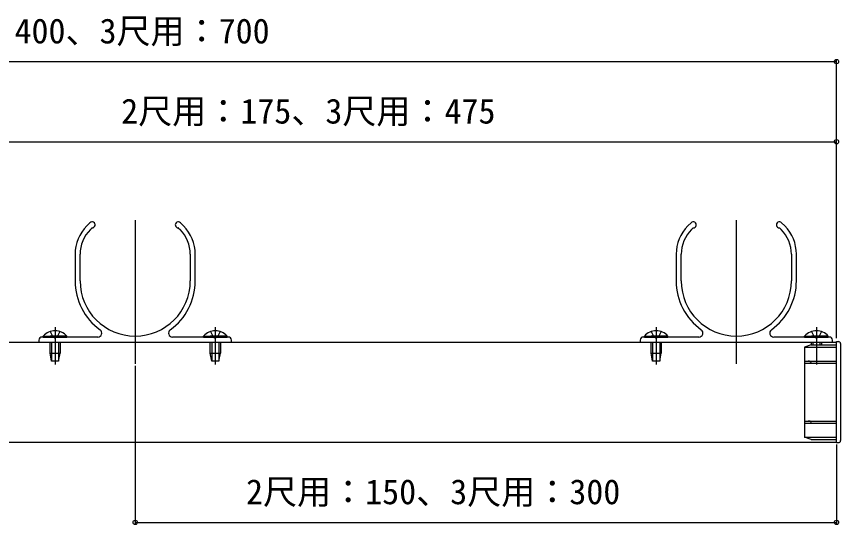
# Model space of a CAD drawing. Units: millimetres, scale not verified. Extents: x -875 to 875, y -1304 to 1296.
# Drawn here: x -387.7 to 23.5, y -352.8 to -99.2 of the extents above; entities that cross this region are included whole.
import ezdxf
from ezdxf.enums import TextEntityAlignment as Align

# ---------------------------------------------------------------- set-up
doc = ezdxf.new("R2010")
doc.units = ezdxf.units.MM
doc.header["$LTSCALE"] = 8
for name, color, linetype in [('0-3_YKK_12', 2, 'Continuous'), ('0-4_YKK_13', 4, 'Continuous'), ('0-5_YKK_D', 6, 'Continuous')]:
    doc.layers.add(name, color=color, linetype=linetype)
doc.styles.add('ＭＳ ゴシック', font='')
doc.styles.get('ＭＳ ゴシック').set_extended_font_data('MS Gothic')

msp = doc.modelspace()

# ---------------------------------------------------------------- linework, layer by layer
at = {"layer": '0-3_YKK_12'}
for p, q in [((-328.5, -200.773), (-328.5, -272.567)), ((-28.5, -200.773), (-28.5, -272.567)), ((-368.5, -254.2), (-368.5, -272.854)), ((-288.5, -254.2), (-288.5, -272.854)), ((-68.5, -254.2), (-68.5, -272.854)), ((11.5, -254.2), (11.5, -272.854)), ((-403.5, -261.7), (21.5, -261.7)), ((-403.5, -311.7), (21.5, -311.7))]:
    msp.add_line(p, q, dxfattribs=at)
at = {"layer": '0-4_YKK_13'}
for p, q in [((-351.06, -202.139), (-352.642, -203.721)), ((-350.874, -205.489), (-350.173, -204.787)), ((-306.827, -204.787), (-306.125, -205.489)), ((-304.358, -203.721), (-305.939, -202.139)), ((-51.06, -202.139), (-52.642, -203.721)), ((-50.874, -205.489), (-50.173, -204.787)), ((-6.827, -204.787), (-6.125, -205.489)), ((-4.358, -203.721), (-5.939, -202.139)), ((-358.5, -217.863), (-358.5, -231.2)), ((-356, -231.2), (-356, -217.863)), ((-301, -217.863), (-301, -231.2)), ((-298.5, -231.2), (-298.5, -217.863)), ((-58.5, -217.863), (-58.5, -231.2)), ((-56, -231.2), (-56, -217.863)), ((-1, -217.863), (-1, -231.2)), ((1.5, -231.2), (1.5, -217.863)), ((-374.4, -258.689), (-366, -258.689)), ((-374.4, -259.2), (-374.4, -258.689)), ((-362.6, -258.689), (-371, -258.689)), ((-362.6, -259.2), (-362.6, -258.689)), ((-294.4, -258.689), (-286, -258.689)), ((-294.4, -259.2), (-294.4, -258.689)), ((-282.6, -258.689), (-291, -258.689)), ((-282.6, -259.2), (-282.6, -258.689)), ((-74.4, -258.689), (-66, -258.689)), ((-74.4, -259.2), (-74.4, -258.689)), ((-62.6, -258.689), (-71, -258.689)), ((-62.6, -259.2), (-62.6, -258.689)), ((5.6, -258.689), (14, -258.689)), ((5.6, -259.2), (5.6, -258.689)), ((17.4, -258.689), (9, -258.689)), ((17.4, -259.2), (17.4, -258.689)), ((-376.5, -260.7), (-376.5, -261.4)), ((-376.2, -261.7), (-280.8, -261.7)), ((-369.241, -259.2), (-375, -259.2)), ((-374.4, -259.2), (-362.6, -259.2)), ((-371, -267.2), (-371, -261.7)), ((-370.25, -261.7), (-370.25, -271.2)), ((-347.155, -259.2), (-367.758, -259.2)), ((-366.75, -261.7), (-366.75, -271.2)), ((-366, -261.7), (-366, -267.2)), ((-289.241, -259.2), (-309.845, -259.2)), ((-294.4, -259.2), (-282.6, -259.2)), ((-291, -267.2), (-291, -261.7)), ((-290.25, -261.7), (-290.25, -271.2)), ((-282, -259.2), (-287.758, -259.2)), ((-286.75, -261.7), (-286.75, -271.2)), ((-286, -261.7), (-286, -267.2)), ((-280.5, -261.4), (-280.5, -260.7)), ((-76.5, -260.7), (-76.5, -261.4)), ((-76.2, -261.7), (19.2, -261.7)), ((-69.241, -259.2), (-75, -259.2)), ((-74.4, -259.2), (-62.6, -259.2)), ((-71, -267.2), (-71, -261.7)), ((-70.25, -261.7), (-70.25, -271.2)), ((-47.155, -259.2), (-67.758, -259.2)), ((-66.75, -261.7), (-66.75, -271.2)), ((-66, -261.7), (-66, -267.2)), ((10.759, -259.2), (-9.845, -259.2)), ((8.797, -263), (5.5, -264.2)), ((5.6, -259.2), (17.4, -259.2)), ((8.797, -263), (21.5, -263)), ((9, -263), (9, -261.7)), ((9.75, -261.7), (9.75, -263)), ((18, -259.2), (12.242, -259.2)), ((13.25, -261.7), (13.25, -263)), ((14, -261.7), (14, -263)), ((19.5, -261.4), (19.5, -260.7)), ((21.5, -311.9), (21.5, -261.5)), ((21.5, -261.5), (22.5, -261.5)), ((23.5, -262.5), (23.5, -310.9)), ((-371, -267.2), (-366, -267.2)), ((-370.3, -271.2), (-371, -267.2)), ((-366.7, -271.2), (-366, -267.2)), ((-291, -267.2), (-286, -267.2)), ((-290.3, -271.2), (-291, -267.2)), ((-286.7, -271.2), (-286, -267.2)), ((-71, -267.2), (-66, -267.2)), ((-70.3, -271.2), (-71, -267.2)), ((-66.7, -271.2), (-66, -267.2)), ((5.5, -264.2), (21.5, -264.2)), ((5.5, -264.2), (5.5, -309.2)), ((-366.7, -271.2), (-370.3, -271.2)), ((-286.7, -271.2), (-290.3, -271.2)), ((-66.7, -271.2), (-70.3, -271.2)), ((5.5, -271.2), (21.5, -271.2)), ((5.5, -272.2), (21.5, -272.2)), ((5.5, -301.2), (21.5, -301.2)), ((5.5, -302.2), (21.5, -302.2)), ((5.5, -309.2), (21.5, -309.2)), ((8.797, -310.4), (5.5, -309.2)), ((8.797, -310.4), (21.5, -310.4)), ((21.5, -311.9), (22.5, -311.9))]:
    msp.add_line(p, q, dxfattribs=at)
for points in [[(-370.95, -256.484), (-369.65, -259.149), (-368.5, -259.76)], [(-366.05, -256.484), (-367.35, -259.149), (-368.5, -259.76)], [(-290.95, -256.484), (-289.65, -259.149), (-288.5, -259.76)], [(-286.05, -256.484), (-287.35, -259.149), (-288.5, -259.76)], [(-70.95, -256.484), (-69.65, -259.149), (-68.5, -259.76)], [(-66.05, -256.484), (-67.35, -259.149), (-68.5, -259.76)], [(9.05, -256.484), (10.35, -259.149), (11.5, -259.76)], [(13.95, -256.484), (12.65, -259.149), (11.5, -259.76)]]:
    msp.add_lwpolyline(points, dxfattribs=at)
for centre, radius, start, end in [((-338.5, -217.863), 20, 134.99997, 180.00002), ((-338.5, -217.863), 17.5, 134.99997, 180.00002), ((-350, -203.2), 1.5, 271.23828, 134.99997), ((-349.961, -205), 0.3, 91.23826, 134.99997), ((-307, -203.2), 1.5, 44.99999, 268.76172), ((-307.039, -205), 0.3, 44.99999, 88.76176), ((-318.5, -217.863), 17.5, 0, 44.99999), ((-318.5, -217.863), 20, 0, 44.99999), ((-38.5, -217.863), 20, 134.99997, 180.00002), ((-38.5, -217.863), 17.5, 134.99997, 180.00002), ((-50, -203.2), 1.5, 271.23828, 134.99997), ((-49.961, -205), 0.3, 91.23826, 134.99997), ((-7, -203.2), 1.5, 44.99999, 268.76172), ((-7.039, -205), 0.3, 44.99999, 88.76176), ((-18.5, -217.863), 17.5, 0, 44.99999), ((-18.5, -217.863), 20, 0, 44.99999), ((-328.5, -231.2), 30, 180.00002, 234.34088), ((-328.5, -231.2), 27.5, 180.00002, 0), ((-328.5, -231.2), 30, 305.65906, 0), ((-28.5, -231.2), 30, 180.00002, 234.34088), ((-28.5, -231.2), 27.5, 180.00002, 0), ((-28.5, -231.2), 30, 305.65906, 0), ((-368.5, -264.117), 8.017, 42.61678, 137.38322), ((-347.155, -257.2), 2, 270, 54.34092), ((-309.845, -257.2), 2, 125.6591, 270), ((-288.5, -264.117), 8.017, 42.61678, 137.38322), ((-68.5, -264.117), 8.017, 42.61678, 137.38322), ((-47.155, -257.2), 2, 270, 54.34092), ((-9.845, -257.2), 2, 125.6591, 270), ((11.5, -264.117), 8.017, 42.61678, 137.38322), ((-375, -260.7), 1.5, 89.99998, 180.00002), ((-376.2, -261.4), 0.3, 180.00002, 270), ((-369.241, -259.5), 0.3, 22.02433, 89.99998), ((-368.5, -259.2), 0.5, 202.02429, 337.97571), ((-367.758, -259.5), 0.3, 89.99998, 157.97569), ((-289.241, -259.5), 0.3, 22.02433, 89.99998), ((-288.5, -259.2), 0.5, 202.02429, 337.97571), ((-287.758, -259.5), 0.3, 89.99998, 157.97569), ((-282, -260.7), 1.5, 0, 89.99998), ((-280.8, -261.4), 0.3, 270, 0), ((-75, -260.7), 1.5, 89.99998, 180.00002), ((-76.2, -261.4), 0.3, 180.00002, 270), ((-69.241, -259.5), 0.3, 22.02433, 89.99998), ((-68.5, -259.2), 0.5, 202.02429, 337.97571), ((-67.758, -259.5), 0.3, 89.99998, 157.97569), ((10.759, -259.5), 0.3, 22.02433, 89.99998), ((11.5, -259.2), 0.5, 202.02429, 337.97571), ((12.242, -259.5), 0.3, 89.99998, 157.97569), ((18, -260.7), 1.5, 0, 89.99998), ((19.2, -261.4), 0.3, 270, 0), ((22.5, -262.5), 1, 0, 90), ((22.5, -310.9), 1, 270, 0)]:
    msp.add_arc(centre, radius, start, end, dxfattribs=at)
for centre, major_axis, start_param, end_param in [((7.417, -271.7), (1.38, 0), 4.712389, 7.8539816), ((7.417, -301.7), (-1.38, 0), 1.5707963, 4.712389)]:
    msp.add_ellipse(centre, major_axis=major_axis, ratio=0.362319, start_param=start_param, end_param=end_param, dxfattribs=at)
at = {"layer": '0-5_YKK_D'}
for p, q in [((-678.5, -121.7), (21.5, -121.7)), ((21.5, -259.828), (21.5, -120.7)), ((-453.5, -161.7), (21.5, -161.7)), ((21.5, -259.828), (21.5, -160.7)), ((-328.5, -273.567), (-328.5, -352.7)), ((21.5, -312.9), (21.5, -352.7)), ((-328.5, -351.7), (21.5, -351.7))]:
    msp.add_line(p, q, dxfattribs=at)
for centre in [(21.5, -121.7), (21.5, -161.7), (-328.5, -351.7), (21.5, -351.7)]:
    msp.add_circle(centre, 1.075, dxfattribs=at)

# ---------------------------------------------------------------- texts
at = {"layer": '0-5_YKK_D', "style": 'ＭＳ ゴシック'}
for s, p in [('2尺用：400、3尺用：700', (-448.176, -116.382)), ('2尺用：175、3尺用：475', (-335.483, -156.382)), ('2尺用：150、3尺用：300', (-273.176, -346.382))]:
    msp.add_text(s, height=12.46, dxfattribs=at).set_placement(p, align=Align.BOTTOM_LEFT)

doc.saveas('drawing.dxf')
